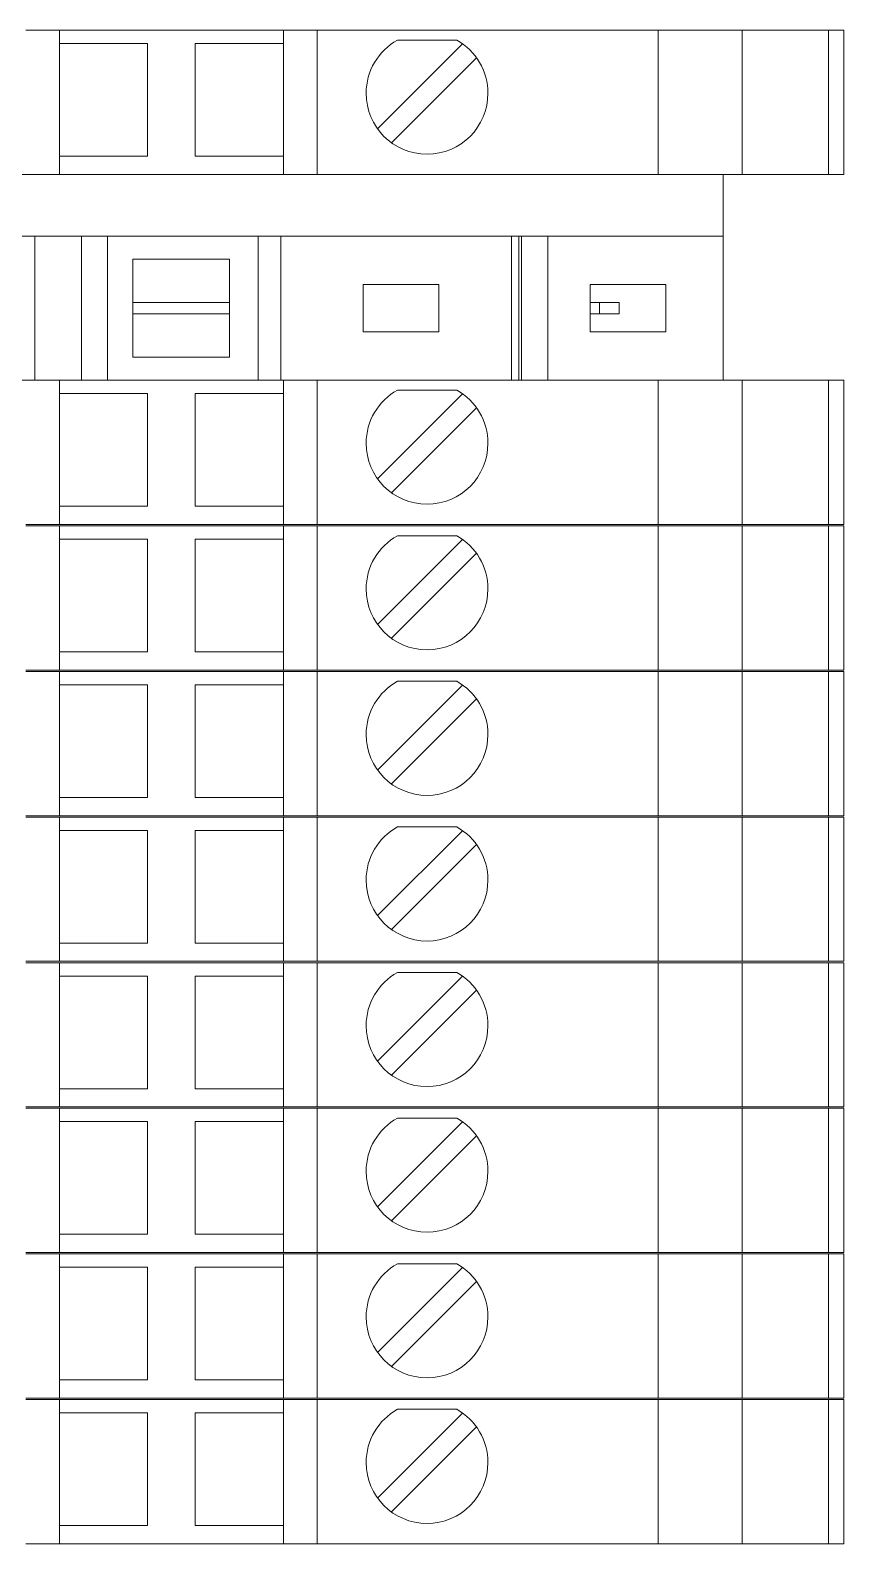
# Model space of a CAD drawing. Header units: millimetres. Extents: x 4962 to 7449, y 754 to 2938.
# Drawn here: x 5690 to 5719, y 1419 to 1473 of the extents above; entities that cross this region are included whole.
import ezdxf

# ---------------------------------------------------------------- set-up
doc = ezdxf.new("R2010")
doc.units = ezdxf.units.MM
doc.layers.add('000-PI-Oprema', color=30, linetype='Continuous', lineweight=5)

msp = doc.modelspace()

# ---------------------------------------------------------------- linework, layer by layer
at = {"color": 0, "linetype": 'ByBlock', "lineweight": 0, "ltscale": 0.25}
msp.add_lwpolyline([(5666.096, 1467.869), (5666.096, 1460.519), (5714.696, 1460.519), (5714.696, 1467.869), (5666.096, 1467.869)], dxfattribs=at)
at = {"layer": '000-PI-Oprema', "color": 0, "linetype": 'ByBlock', "lineweight": 0}
for p, q in [((5690.996, 1473.019), (5689.796, 1473.019)), ((5690.996, 1473.019), (5690.996, 1473.019)), ((5690.996, 1473.019), (5698.996, 1473.019)), ((5690.996, 1473.019), (5690.996, 1467.869)), ((5698.996, 1473.019), (5698.996, 1473.019)), ((5700.196, 1473.019), (5698.996, 1473.019)), ((5698.996, 1467.869), (5698.996, 1473.019)), ((5718.996, 1473.019), (5700.196, 1473.019)), ((5700.196, 1467.869), (5700.196, 1473.019)), ((5712.373, 1467.869), (5712.373, 1473.019)), ((5715.373, 1467.869), (5715.373, 1473.019)), ((5718.449, 1473.019), (5718.449, 1467.869)), ((5718.996, 1467.869), (5718.996, 1473.019)), ((5690.996, 1472.544), (5690.996, 1472.544)), ((5690.996, 1472.544), (5694.146, 1472.544)), ((5694.146, 1472.544), (5694.146, 1468.519)), ((5694.146, 1472.544), (5694.146, 1472.544)), ((5695.846, 1468.519), (5695.846, 1472.544)), ((5695.846, 1472.544), (5695.846, 1472.544)), ((5695.846, 1472.544), (5698.996, 1472.544)), ((5698.996, 1472.544), (5698.996, 1472.544)), ((5705.392, 1472.534), (5702.356, 1469.499)), ((5703.063, 1472.669), (5705.18, 1472.669)), ((5703.063, 1472.669), (5703.063, 1472.669)), ((5705.18, 1472.669), (5705.18, 1472.669)), ((5700.196, 1472.069), (5700.196, 1469.469)), ((5700.196, 1472.069), (5700.196, 1472.069)), ((5702.851, 1469.004), (5705.887, 1472.039)), ((5700.196, 1469.469), (5700.196, 1469.469)), ((5690.996, 1468.519), (5690.996, 1468.519)), ((5694.146, 1468.519), (5690.996, 1468.519)), ((5694.146, 1468.519), (5694.146, 1468.519)), ((5698.996, 1468.519), (5695.846, 1468.519)), ((5695.846, 1468.519), (5695.846, 1468.519)), ((5698.996, 1468.519), (5698.996, 1468.519)), ((5714.696, 1467.869), (5666.096, 1467.869)), ((5690.996, 1467.869), (5689.796, 1467.869)), ((5690.996, 1467.869), (5698.996, 1467.869)), ((5690.996, 1467.869), (5690.996, 1467.869)), ((5700.196, 1467.869), (5698.996, 1467.869)), ((5698.996, 1467.869), (5698.996, 1467.869)), ((5718.996, 1467.869), (5700.196, 1467.869)), ((5714.696, 1460.519), (5714.696, 1467.869)), ((5718.996, 1467.869), (5718.314, 1467.869)), ((5689.396, 1465.669), (5690.115, 1465.669)), ((5690.115, 1465.669), (5691.787, 1465.669)), ((5690.115, 1460.519), (5690.115, 1465.669)), ((5692.712, 1465.669), (5691.787, 1465.669)), ((5691.787, 1465.669), (5691.787, 1460.519)), ((5698.086, 1465.669), (5692.712, 1465.669)), ((5692.712, 1465.669), (5692.712, 1460.519)), ((5698.086, 1465.669), (5698.086, 1460.519)), ((5698.906, 1465.669), (5698.086, 1465.669)), ((5698.906, 1460.519), (5698.906, 1465.669)), ((5698.906, 1465.669), (5707.136, 1465.669)), ((5707.136, 1465.669), (5707.136, 1460.519)), ((5707.136, 1465.669), (5707.394, 1465.669)), ((5707.394, 1460.519), (5707.394, 1465.669)), ((5707.394, 1465.669), (5707.494, 1465.669)), ((5708.431, 1465.669), (5707.494, 1465.669)), ((5707.494, 1460.519), (5707.494, 1465.669)), ((5708.431, 1465.669), (5714.696, 1465.669)), ((5708.431, 1460.519), (5708.431, 1465.669)), ((5693.621, 1464.844), (5697.071, 1464.844)), ((5693.621, 1463.294), (5693.621, 1464.844)), ((5697.071, 1464.844), (5697.071, 1463.294)), ((5701.846, 1463.944), (5704.546, 1463.944)), ((5701.846, 1462.244), (5701.846, 1463.944)), ((5704.546, 1463.944), (5704.546, 1462.244)), ((5709.946, 1463.294), (5709.946, 1463.944)), ((5709.946, 1463.944), (5712.646, 1463.944)), ((5712.646, 1463.944), (5712.646, 1462.244)), ((5693.621, 1463.294), (5697.071, 1463.294)), ((5693.621, 1462.894), (5693.621, 1463.294)), ((5697.071, 1463.294), (5697.071, 1462.894)), ((5709.946, 1462.894), (5709.946, 1463.294)), ((5709.946, 1463.294), (5710.282, 1463.294)), ((5710.282, 1463.294), (5710.282, 1462.894)), ((5710.982, 1463.294), (5710.282, 1463.294)), ((5710.982, 1463.294), (5710.982, 1462.894)), ((5693.621, 1462.894), (5697.071, 1462.894)), ((5693.621, 1461.344), (5693.621, 1462.894)), ((5697.071, 1462.894), (5697.071, 1461.344)), ((5709.946, 1462.894), (5710.282, 1462.894)), ((5709.946, 1462.244), (5709.946, 1462.894)), ((5710.982, 1462.894), (5710.282, 1462.894)), ((5704.546, 1462.244), (5701.846, 1462.244)), ((5712.646, 1462.244), (5709.946, 1462.244)), ((5697.071, 1461.344), (5693.621, 1461.344)), ((5690.996, 1460.519), (5689.796, 1460.519)), ((5690.996, 1460.519), (5690.996, 1460.519)), ((5690.996, 1460.519), (5698.996, 1460.519)), ((5690.996, 1460.519), (5690.996, 1455.369)), ((5698.996, 1460.519), (5698.996, 1460.519)), ((5700.196, 1460.519), (5698.996, 1460.519)), ((5698.996, 1455.369), (5698.996, 1460.519)), ((5718.996, 1460.519), (5700.196, 1460.519)), ((5700.196, 1455.369), (5700.196, 1460.519)), ((5712.373, 1455.369), (5712.373, 1460.519)), ((5715.373, 1455.369), (5715.373, 1460.519)), ((5718.449, 1460.519), (5718.449, 1455.369)), ((5718.996, 1455.369), (5718.996, 1460.519)), ((5690.996, 1460.044), (5690.996, 1460.044)), ((5690.996, 1460.044), (5694.146, 1460.044)), ((5694.146, 1460.044), (5694.146, 1456.019)), ((5694.146, 1460.044), (5694.146, 1460.044)), ((5695.846, 1456.019), (5695.846, 1460.044)), ((5695.846, 1460.044), (5695.846, 1460.044)), ((5695.846, 1460.044), (5698.996, 1460.044)), ((5698.996, 1460.044), (5698.996, 1460.044)), ((5705.392, 1460.034), (5702.356, 1456.999)), ((5703.063, 1460.169), (5705.18, 1460.169)), ((5703.063, 1460.169), (5703.063, 1460.169)), ((5705.18, 1460.169), (5705.18, 1460.169)), ((5700.196, 1459.569), (5700.196, 1456.969)), ((5700.196, 1459.569), (5700.196, 1459.569)), ((5702.851, 1456.504), (5705.887, 1459.539)), ((5700.196, 1456.969), (5700.196, 1456.969)), ((5690.996, 1456.019), (5690.996, 1456.019)), ((5694.146, 1456.019), (5690.996, 1456.019)), ((5694.146, 1456.019), (5694.146, 1456.019)), ((5698.996, 1456.019), (5695.846, 1456.019)), ((5695.846, 1456.019), (5695.846, 1456.019)), ((5698.996, 1456.019), (5698.996, 1456.019)), ((5690.996, 1455.369), (5689.796, 1455.369)), ((5690.996, 1455.319), (5689.796, 1455.319)), ((5690.996, 1455.369), (5698.996, 1455.369)), ((5690.996, 1455.369), (5690.996, 1455.369)), ((5690.996, 1455.319), (5690.996, 1455.319)), ((5690.996, 1455.319), (5698.996, 1455.319)), ((5690.996, 1455.319), (5690.996, 1450.169)), ((5700.196, 1455.369), (5698.996, 1455.369)), ((5698.996, 1455.369), (5698.996, 1455.369)), ((5698.996, 1455.319), (5698.996, 1455.319)), ((5700.196, 1455.319), (5698.996, 1455.319)), ((5698.996, 1450.169), (5698.996, 1455.319)), ((5718.996, 1455.369), (5700.196, 1455.369)), ((5718.996, 1455.319), (5700.196, 1455.319)), ((5700.196, 1450.169), (5700.196, 1455.319)), ((5712.373, 1450.169), (5712.373, 1455.319)), ((5715.373, 1450.169), (5715.373, 1455.319)), ((5718.996, 1455.369), (5718.314, 1455.369)), ((5718.449, 1455.319), (5718.449, 1450.169)), ((5718.996, 1450.169), (5718.996, 1455.319)), ((5690.996, 1454.844), (5690.996, 1454.844)), ((5690.996, 1454.844), (5694.146, 1454.844)), ((5694.146, 1454.844), (5694.146, 1450.819)), ((5694.146, 1454.844), (5694.146, 1454.844)), ((5695.846, 1450.819), (5695.846, 1454.844)), ((5695.846, 1454.844), (5695.846, 1454.844)), ((5695.846, 1454.844), (5698.996, 1454.844)), ((5698.996, 1454.844), (5698.996, 1454.844)), ((5705.392, 1454.834), (5702.356, 1451.799)), ((5703.063, 1454.969), (5705.18, 1454.969)), ((5703.063, 1454.969), (5703.063, 1454.969)), ((5705.18, 1454.969), (5705.18, 1454.969)), ((5700.196, 1454.369), (5700.196, 1451.769)), ((5700.196, 1454.369), (5700.196, 1454.369)), ((5702.851, 1451.304), (5705.887, 1454.339)), ((5700.196, 1451.769), (5700.196, 1451.769)), ((5690.996, 1450.819), (5690.996, 1450.819)), ((5694.146, 1450.819), (5690.996, 1450.819)), ((5694.146, 1450.819), (5694.146, 1450.819)), ((5698.996, 1450.819), (5695.846, 1450.819)), ((5695.846, 1450.819), (5695.846, 1450.819)), ((5698.996, 1450.819), (5698.996, 1450.819)), ((5690.996, 1450.169), (5689.796, 1450.169)), ((5690.996, 1450.169), (5698.996, 1450.169)), ((5690.996, 1450.169), (5690.996, 1450.169)), ((5700.196, 1450.169), (5698.996, 1450.169)), ((5698.996, 1450.169), (5698.996, 1450.169)), ((5718.996, 1450.169), (5700.196, 1450.169)), ((5718.996, 1450.169), (5718.314, 1450.169)), ((5690.996, 1450.119), (5689.796, 1450.119)), ((5690.996, 1450.119), (5690.996, 1450.119)), ((5690.996, 1450.119), (5698.996, 1450.119)), ((5690.996, 1450.119), (5690.996, 1444.969)), ((5690.996, 1449.644), (5690.996, 1449.644)), ((5690.996, 1449.644), (5694.146, 1449.644)), ((5694.146, 1449.644), (5694.146, 1445.619)), ((5694.146, 1449.644), (5694.146, 1449.644)), ((5695.846, 1445.619), (5695.846, 1449.644)), ((5695.846, 1449.644), (5695.846, 1449.644)), ((5695.846, 1449.644), (5698.996, 1449.644)), ((5698.996, 1450.119), (5698.996, 1450.119)), ((5700.196, 1450.119), (5698.996, 1450.119)), ((5698.996, 1444.969), (5698.996, 1450.119)), ((5698.996, 1449.644), (5698.996, 1449.644)), ((5718.996, 1450.119), (5700.196, 1450.119)), ((5700.196, 1444.969), (5700.196, 1450.119)), ((5705.392, 1449.634), (5702.356, 1446.599)), ((5703.063, 1449.769), (5705.18, 1449.769)), ((5703.063, 1449.769), (5703.063, 1449.769)), ((5705.18, 1449.769), (5705.18, 1449.769)), ((5712.373, 1444.969), (5712.373, 1450.119)), ((5715.373, 1444.969), (5715.373, 1450.119)), ((5718.449, 1450.119), (5718.449, 1444.969)), ((5718.996, 1444.969), (5718.996, 1450.119)), ((5700.196, 1449.169), (5700.196, 1446.569)), ((5700.196, 1449.169), (5700.196, 1449.169)), ((5702.851, 1446.104), (5705.887, 1449.139)), ((5700.196, 1446.569), (5700.196, 1446.569)), ((5690.996, 1445.619), (5690.996, 1445.619)), ((5694.146, 1445.619), (5690.996, 1445.619)), ((5694.146, 1445.619), (5694.146, 1445.619)), ((5698.996, 1445.619), (5695.846, 1445.619)), ((5695.846, 1445.619), (5695.846, 1445.619)), ((5698.996, 1445.619), (5698.996, 1445.619)), ((5690.996, 1444.969), (5689.796, 1444.969)), ((5690.996, 1444.919), (5689.796, 1444.919)), ((5690.996, 1444.969), (5698.996, 1444.969)), ((5690.996, 1444.969), (5690.996, 1444.969)), ((5690.996, 1444.919), (5690.996, 1444.919)), ((5690.996, 1444.919), (5698.996, 1444.919)), ((5690.996, 1444.919), (5690.996, 1439.769)), ((5700.196, 1444.969), (5698.996, 1444.969)), ((5698.996, 1444.969), (5698.996, 1444.969)), ((5698.996, 1444.919), (5698.996, 1444.919)), ((5700.196, 1444.919), (5698.996, 1444.919)), ((5698.996, 1439.769), (5698.996, 1444.919)), ((5718.996, 1444.969), (5700.196, 1444.969)), ((5718.996, 1444.919), (5700.196, 1444.919)), ((5700.196, 1439.769), (5700.196, 1444.919)), ((5712.373, 1439.769), (5712.373, 1444.919)), ((5715.373, 1439.769), (5715.373, 1444.919)), ((5718.996, 1444.969), (5718.314, 1444.969)), ((5718.449, 1444.919), (5718.449, 1439.769)), ((5718.996, 1439.769), (5718.996, 1444.919)), ((5690.996, 1444.444), (5690.996, 1444.444)), ((5690.996, 1444.444), (5694.146, 1444.444)), ((5694.146, 1444.444), (5694.146, 1440.419)), ((5694.146, 1444.444), (5694.146, 1444.444)), ((5695.846, 1440.419), (5695.846, 1444.444)), ((5695.846, 1444.444), (5695.846, 1444.444)), ((5695.846, 1444.444), (5698.996, 1444.444)), ((5698.996, 1444.444), (5698.996, 1444.444)), ((5705.392, 1444.434), (5702.356, 1441.399)), ((5703.063, 1444.569), (5705.18, 1444.569)), ((5703.063, 1444.569), (5703.063, 1444.569)), ((5705.18, 1444.569), (5705.18, 1444.569)), ((5700.196, 1443.969), (5700.196, 1441.369)), ((5700.196, 1443.969), (5700.196, 1443.969)), ((5702.851, 1440.904), (5705.887, 1443.939)), ((5700.196, 1441.369), (5700.196, 1441.369)), ((5690.996, 1440.419), (5690.996, 1440.419)), ((5694.146, 1440.419), (5690.996, 1440.419)), ((5694.146, 1440.419), (5694.146, 1440.419)), ((5698.996, 1440.419), (5695.846, 1440.419)), ((5695.846, 1440.419), (5695.846, 1440.419)), ((5698.996, 1440.419), (5698.996, 1440.419)), ((5690.996, 1439.769), (5689.796, 1439.769)), ((5690.996, 1439.719), (5689.796, 1439.719)), ((5690.996, 1439.769), (5698.996, 1439.769)), ((5690.996, 1439.769), (5690.996, 1439.769)), ((5690.996, 1439.719), (5690.996, 1439.719)), ((5690.996, 1439.719), (5698.996, 1439.719)), ((5690.996, 1439.719), (5690.996, 1434.569)), ((5700.196, 1439.769), (5698.996, 1439.769)), ((5698.996, 1439.769), (5698.996, 1439.769)), ((5698.996, 1439.719), (5698.996, 1439.719)), ((5700.196, 1439.719), (5698.996, 1439.719)), ((5698.996, 1434.569), (5698.996, 1439.719)), ((5718.996, 1439.769), (5700.196, 1439.769)), ((5718.996, 1439.719), (5700.196, 1439.719)), ((5700.196, 1434.569), (5700.196, 1439.719)), ((5703.063, 1439.369), (5705.18, 1439.369)), ((5703.063, 1439.369), (5703.063, 1439.369)), ((5705.18, 1439.369), (5705.18, 1439.369)), ((5712.373, 1434.569), (5712.373, 1439.719)), ((5715.373, 1434.569), (5715.373, 1439.719)), ((5718.996, 1439.769), (5718.314, 1439.769)), ((5718.449, 1439.719), (5718.449, 1434.569)), ((5718.996, 1434.569), (5718.996, 1439.719)), ((5690.996, 1439.244), (5690.996, 1439.244)), ((5690.996, 1439.244), (5694.146, 1439.244)), ((5694.146, 1439.244), (5694.146, 1435.219)), ((5694.146, 1439.244), (5694.146, 1439.244)), ((5695.846, 1435.219), (5695.846, 1439.244)), ((5695.846, 1439.244), (5695.846, 1439.244)), ((5695.846, 1439.244), (5698.996, 1439.244)), ((5698.996, 1439.244), (5698.996, 1439.244)), ((5705.392, 1439.234), (5702.356, 1436.199)), ((5700.196, 1438.769), (5700.196, 1436.169)), ((5700.196, 1438.769), (5700.196, 1438.769)), ((5702.851, 1435.704), (5705.887, 1438.739)), ((5700.196, 1436.169), (5700.196, 1436.169)), ((5690.996, 1435.219), (5690.996, 1435.219)), ((5694.146, 1435.219), (5690.996, 1435.219)), ((5694.146, 1435.219), (5694.146, 1435.219)), ((5698.996, 1435.219), (5695.846, 1435.219)), ((5695.846, 1435.219), (5695.846, 1435.219)), ((5698.996, 1435.219), (5698.996, 1435.219)), ((5690.996, 1434.569), (5689.796, 1434.569)), ((5690.996, 1434.519), (5689.796, 1434.519)), ((5690.996, 1434.569), (5698.996, 1434.569)), ((5690.996, 1434.569), (5690.996, 1434.569)), ((5690.996, 1434.519), (5690.996, 1434.519)), ((5690.996, 1434.519), (5698.996, 1434.519)), ((5690.996, 1434.519), (5690.996, 1429.369)), ((5700.196, 1434.569), (5698.996, 1434.569)), ((5698.996, 1434.569), (5698.996, 1434.569)), ((5698.996, 1434.519), (5698.996, 1434.519)), ((5700.196, 1434.519), (5698.996, 1434.519)), ((5698.996, 1429.369), (5698.996, 1434.519)), ((5718.996, 1434.569), (5700.196, 1434.569)), ((5718.996, 1434.519), (5700.196, 1434.519)), ((5700.196, 1429.369), (5700.196, 1434.519)), ((5712.373, 1429.369), (5712.373, 1434.519)), ((5715.373, 1429.369), (5715.373, 1434.519)), ((5718.996, 1434.569), (5718.314, 1434.569)), ((5718.449, 1434.519), (5718.449, 1429.369)), ((5718.996, 1429.369), (5718.996, 1434.519)), ((5690.996, 1434.044), (5690.996, 1434.044)), ((5690.996, 1434.044), (5694.146, 1434.044)), ((5694.146, 1434.044), (5694.146, 1430.019)), ((5694.146, 1434.044), (5694.146, 1434.044)), ((5695.846, 1430.019), (5695.846, 1434.044)), ((5695.846, 1434.044), (5695.846, 1434.044)), ((5695.846, 1434.044), (5698.996, 1434.044)), ((5698.996, 1434.044), (5698.996, 1434.044)), ((5705.392, 1434.034), (5702.356, 1430.999)), ((5703.063, 1434.169), (5705.18, 1434.169)), ((5703.063, 1434.169), (5703.063, 1434.169)), ((5705.18, 1434.169), (5705.18, 1434.169)), ((5700.196, 1433.569), (5700.196, 1430.969)), ((5700.196, 1433.569), (5700.196, 1433.569)), ((5702.851, 1430.504), (5705.887, 1433.539)), ((5700.196, 1430.969), (5700.196, 1430.969)), ((5690.996, 1430.019), (5690.996, 1430.019)), ((5694.146, 1430.019), (5690.996, 1430.019)), ((5694.146, 1430.019), (5694.146, 1430.019)), ((5698.996, 1430.019), (5695.846, 1430.019)), ((5695.846, 1430.019), (5695.846, 1430.019)), ((5698.996, 1430.019), (5698.996, 1430.019)), ((5690.996, 1429.369), (5689.796, 1429.369)), ((5690.996, 1429.319), (5689.796, 1429.319)), ((5690.996, 1429.369), (5698.996, 1429.369)), ((5690.996, 1429.369), (5690.996, 1429.369)), ((5690.996, 1429.319), (5690.996, 1429.319)), ((5690.996, 1429.319), (5698.996, 1429.319)), ((5690.996, 1429.319), (5690.996, 1424.169)), ((5700.196, 1429.369), (5698.996, 1429.369)), ((5698.996, 1429.369), (5698.996, 1429.369)), ((5698.996, 1429.319), (5698.996, 1429.319)), ((5700.196, 1429.319), (5698.996, 1429.319)), ((5698.996, 1424.169), (5698.996, 1429.319)), ((5718.996, 1429.369), (5700.196, 1429.369)), ((5718.996, 1429.319), (5700.196, 1429.319)), ((5700.196, 1424.169), (5700.196, 1429.319)), ((5712.373, 1424.169), (5712.373, 1429.319)), ((5715.373, 1424.169), (5715.373, 1429.319)), ((5718.996, 1429.369), (5718.314, 1429.369)), ((5718.449, 1429.319), (5718.449, 1424.169)), ((5718.996, 1424.169), (5718.996, 1429.319)), ((5690.996, 1428.844), (5690.996, 1428.844)), ((5690.996, 1428.844), (5694.146, 1428.844)), ((5694.146, 1428.844), (5694.146, 1424.819)), ((5694.146, 1428.844), (5694.146, 1428.844)), ((5695.846, 1424.819), (5695.846, 1428.844)), ((5695.846, 1428.844), (5695.846, 1428.844)), ((5695.846, 1428.844), (5698.996, 1428.844)), ((5698.996, 1428.844), (5698.996, 1428.844)), ((5705.392, 1428.834), (5702.356, 1425.799)), ((5703.063, 1428.969), (5705.18, 1428.969)), ((5703.063, 1428.969), (5703.063, 1428.969)), ((5705.18, 1428.969), (5705.18, 1428.969)), ((5700.196, 1428.369), (5700.196, 1425.769)), ((5700.196, 1428.369), (5700.196, 1428.369)), ((5702.851, 1425.304), (5705.887, 1428.339)), ((5700.196, 1425.769), (5700.196, 1425.769)), ((5690.996, 1424.819), (5690.996, 1424.819)), ((5694.146, 1424.819), (5690.996, 1424.819)), ((5694.146, 1424.819), (5694.146, 1424.819)), ((5698.996, 1424.819), (5695.846, 1424.819)), ((5695.846, 1424.819), (5695.846, 1424.819)), ((5698.996, 1424.819), (5698.996, 1424.819)), ((5690.996, 1424.169), (5689.796, 1424.169)), ((5690.996, 1424.119), (5689.796, 1424.119)), ((5690.996, 1424.169), (5698.996, 1424.169)), ((5690.996, 1424.169), (5690.996, 1424.169)), ((5690.996, 1424.119), (5690.996, 1424.119)), ((5690.996, 1424.119), (5698.996, 1424.119)), ((5690.996, 1424.119), (5690.996, 1418.969)), ((5700.196, 1424.169), (5698.996, 1424.169)), ((5698.996, 1424.169), (5698.996, 1424.169)), ((5698.996, 1424.119), (5698.996, 1424.119)), ((5700.196, 1424.119), (5698.996, 1424.119)), ((5698.996, 1418.969), (5698.996, 1424.119)), ((5718.996, 1424.169), (5700.196, 1424.169)), ((5718.996, 1424.119), (5700.196, 1424.119)), ((5700.196, 1418.969), (5700.196, 1424.119)), ((5703.063, 1423.769), (5705.18, 1423.769)), ((5703.063, 1423.769), (5703.063, 1423.769)), ((5705.18, 1423.769), (5705.18, 1423.769)), ((5712.373, 1418.969), (5712.373, 1424.119)), ((5715.373, 1418.969), (5715.373, 1424.119)), ((5718.996, 1424.169), (5718.314, 1424.169)), ((5718.449, 1424.119), (5718.449, 1418.969)), ((5718.996, 1418.969), (5718.996, 1424.119)), ((5690.996, 1423.644), (5690.996, 1423.644)), ((5690.996, 1423.644), (5694.146, 1423.644)), ((5694.146, 1423.644), (5694.146, 1419.619)), ((5694.146, 1423.644), (5694.146, 1423.644)), ((5695.846, 1419.619), (5695.846, 1423.644)), ((5695.846, 1423.644), (5695.846, 1423.644)), ((5695.846, 1423.644), (5698.996, 1423.644)), ((5698.996, 1423.644), (5698.996, 1423.644)), ((5700.196, 1423.169), (5700.196, 1420.569)), ((5700.196, 1423.169), (5700.196, 1423.169)), ((5705.392, 1423.634), (5702.356, 1420.599)), ((5702.851, 1420.104), (5705.887, 1423.139)), ((5700.196, 1420.569), (5700.196, 1420.569)), ((5690.996, 1419.619), (5690.996, 1419.619)), ((5694.146, 1419.619), (5690.996, 1419.619)), ((5694.146, 1419.619), (5694.146, 1419.619)), ((5698.996, 1419.619), (5695.846, 1419.619)), ((5695.846, 1419.619), (5695.846, 1419.619)), ((5698.996, 1419.619), (5698.996, 1419.619)), ((5690.996, 1418.969), (5689.796, 1418.969)), ((5690.996, 1418.969), (5698.996, 1418.969)), ((5690.996, 1418.969), (5690.996, 1418.969)), ((5700.196, 1418.969), (5698.996, 1418.969)), ((5698.996, 1418.969), (5698.996, 1418.969)), ((5718.996, 1418.969), (5700.196, 1418.969)), ((5718.996, 1418.969), (5718.314, 1418.969))]:
    msp.add_line(p, q, dxfattribs=at)
at = {"layer": '000-PI-Oprema', "color": 0, "linetype": 'ByBlock', "lineweight": 0, "ltscale": 0.25}
msp.add_line((5714.696, 1460.519), (5666.096, 1460.519), dxfattribs=at)
at = {"layer": '000-PI-Oprema', "color": 0, "linetype": 'ByBlock', "lineweight": 0}
for centre, start, end in [((5704.121, 1470.769), 119.1246, 180), ((5704.121, 1470.769), 0, 60.8754), ((5704.121, 1470.769), 180, 0), ((5704.121, 1458.269), 119.1246, 180), ((5704.121, 1458.269), 0, 60.8754), ((5704.121, 1458.269), 180, 0), ((5704.121, 1453.069), 119.1246, 180), ((5704.121, 1453.069), 0, 60.8754), ((5704.121, 1453.069), 180, 0), ((5704.121, 1447.869), 119.1246, 180), ((5704.121, 1447.869), 0, 60.8754), ((5704.121, 1447.869), 180, 0), ((5704.121, 1442.669), 119.1246, 180), ((5704.121, 1442.669), 0, 60.8754), ((5704.121, 1442.669), 180, 0), ((5704.121, 1437.469), 119.1246, 180), ((5704.121, 1437.469), 0, 60.8754), ((5704.121, 1437.469), 180, 0), ((5704.121, 1432.269), 119.1246, 180), ((5704.121, 1432.269), 0, 60.8754), ((5704.121, 1432.269), 180, 0), ((5704.121, 1427.069), 119.1246, 180), ((5704.121, 1427.069), 0, 60.8754), ((5704.121, 1427.069), 180, 0), ((5704.121, 1421.869), 119.1246, 180), ((5704.121, 1421.869), 0, 60.8754), ((5704.121, 1421.869), 180, 0)]:
    msp.add_arc(centre, 2.175, start, end, dxfattribs=at)

doc.saveas('drawing.dxf')
